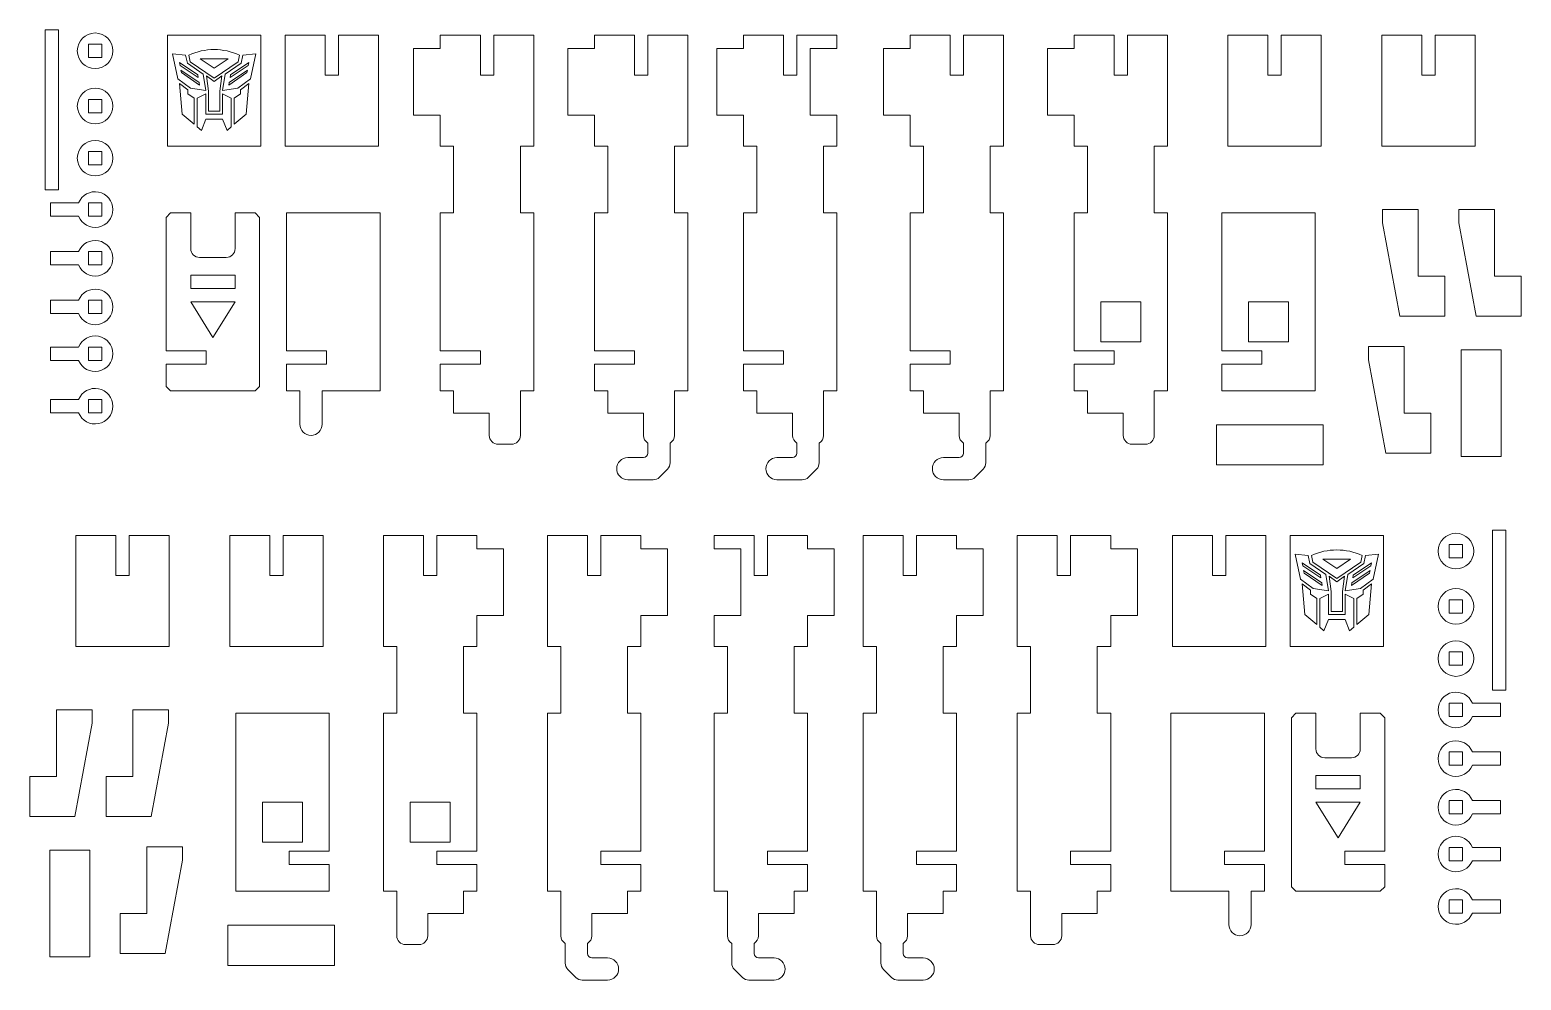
# Model space of a CAD drawing. Header units: millimetres. Extents: x 396 to 1740, y -484 to 227.
# Drawn here: x 920.1 to 1255.4, y -120.5 to 93.2 of the extents above; entities that cross this region are included whole.
import ezdxf
from ezdxf.lldxf.tags import DXFTag

# ---------------------------------------------------------------- set-up
doc = ezdxf.new("R2010")
doc.units = ezdxf.units.MM
tags = doc.linetypes.add('PHANTOM', pattern=[12.7, 6.35, -1.27, 1.27, -1.27, 1.27, -1.27]).pattern_tags.tags
tags[14:15] = [DXFTag(74, 4), DXFTag(75, 0), DXFTag(340, '0'), DXFTag(46, 1.0), DXFTag(50, 0.0), DXFTag(44, 0.0), DXFTag(45, 0.0)]
tags[12:13] = [DXFTag(74, 4), DXFTag(75, 0), DXFTag(340, '0'), DXFTag(46, 1.0), DXFTag(50, 0.0), DXFTag(44, 0.0), DXFTag(45, 0.0)]
tags[10:11] = [DXFTag(74, 4), DXFTag(75, 0), DXFTag(340, '0'), DXFTag(46, 1.0), DXFTag(50, 0.0), DXFTag(44, 0.0), DXFTag(45, 0.0)]
tags[8:9] = [DXFTag(74, 4), DXFTag(75, 0), DXFTag(340, '0'), DXFTag(46, 1.0), DXFTag(50, 0.0), DXFTag(44, 0.0), DXFTag(45, 0.0)]
tags[6:7] = [DXFTag(74, 4), DXFTag(75, 0), DXFTag(340, '0'), DXFTag(46, 1.0), DXFTag(50, 0.0), DXFTag(44, 0.0), DXFTag(45, 0.0)]
tags[4:5] = [DXFTag(74, 4), DXFTag(75, 0), DXFTag(340, '0'), DXFTag(46, 1.0), DXFTag(50, 0.0), DXFTag(44, 0.0), DXFTag(45, 0.0)]

msp = doc.modelspace()

# ---------------------------------------------------------------- linework, layer by layer
at = {"color": 5, "linetype": 'Continuous', "lineweight": 15}
for p, q in [((926.57, 93.21), (923.57, 93.21)), ((923.57, 93.21), (923.57, 57.21)), ((926.57, 93.21), (926.57, 57.21)), ((972.04, 92.03), (951.04, 92.03)), ((951.04, 92.03), (951.04, 67.03)), ((972.04, 67.03), (972.04, 92.03)), ((977.5, 67.03), (977.5, 92.03)), ((977.5, 92.03), (986.5, 92.03)), ((986.5, 92.03), (986.5, 83.03)), ((989.5, 83.03), (989.5, 92.03)), ((989.5, 92.03), (998.5, 92.03)), ((998.5, 67.03), (998.5, 92.03)), ((1012.39, 89.03), (1012.39, 92.03)), ((1012.39, 92.03), (1021.39, 92.03)), ((1021.39, 92.03), (1021.39, 83.03)), ((1024.39, 83.03), (1024.39, 92.03)), ((1024.39, 92.03), (1033.39, 92.03)), ((1033.39, 92.03), (1033.39, 67.03)), ((1047.06, 89.03), (1047.06, 92.03)), ((1047.06, 92.03), (1056.06, 92.03)), ((1056.06, 92.03), (1056.06, 83.03)), ((1059.06, 83.03), (1059.06, 92.03)), ((1059.06, 92.03), (1068.06, 92.03)), ((1068.06, 92.03), (1068.06, 67.03)), ((1080.57, 89.03), (1080.57, 92.03)), ((1080.57, 92.03), (1089.57, 92.03)), ((1089.57, 92.03), (1089.57, 83.03)), ((1092.57, 83.03), (1092.57, 92.03)), ((1092.57, 92.03), (1101.57, 92.03)), ((1101.57, 92.03), (1101.57, 89.03)), ((1118.03, 89.03), (1118.03, 92.03)), ((1118.03, 92.03), (1127.03, 92.03)), ((1127.03, 92.03), (1127.03, 83.03)), ((1130.03, 83.03), (1130.03, 92.03)), ((1130.03, 92.03), (1139.03, 92.03)), ((1139.03, 67.03), (1139.03, 92.03)), ((1154.92, 89.03), (1154.92, 92.03)), ((1154.92, 92.03), (1163.92, 92.03)), ((1163.92, 92.03), (1163.92, 83.03)), ((1166.92, 83.03), (1166.92, 92.03)), ((1166.92, 92.03), (1175.92, 92.03)), ((1175.92, 92.03), (1175.92, 67.03)), ((1189.45, 67.03), (1189.45, 92.03)), ((1189.45, 92.03), (1198.45, 92.03)), ((1198.45, 92.03), (1198.45, 83.03)), ((1201.45, 83.03), (1201.45, 92.03)), ((1201.45, 92.03), (1210.45, 92.03)), ((1210.45, 92.03), (1210.45, 67.03)), ((1224.05, 67.03), (1224.05, 92.03)), ((1224.05, 92.03), (1233.05, 92.03)), ((1233.05, 92.03), (1233.05, 83.03)), ((1236.05, 83.03), (1236.05, 92.03)), ((1236.05, 92.03), (1245.05, 92.03)), ((1245.05, 92.03), (1245.05, 67.03)), ((936.27, 90), (933.27, 90)), ((933.27, 90), (933.27, 87)), ((936.27, 87), (936.27, 90)), ((1006.39, 89.03), (1006.39, 74.03)), ((1006.39, 89.03), (1012.39, 89.03)), ((1041.06, 89.03), (1041.06, 74.03)), ((1041.06, 89.03), (1047.06, 89.03)), ((1074.57, 89.03), (1074.57, 74.03)), ((1074.57, 89.03), (1080.57, 89.03)), ((1095.57, 89.03), (1101.57, 89.03)), ((1095.57, 74.03), (1095.57, 89.03)), ((1112.03, 89.03), (1112.03, 74.03)), ((1112.03, 89.03), (1118.03, 89.03)), ((1148.92, 89.03), (1148.92, 74.03)), ((1148.92, 89.03), (1154.92, 89.03)), ((933.27, 87), (936.27, 87)), ((986.5, 83.03), (989.5, 83.03)), ((1021.39, 83.03), (1024.39, 83.03)), ((1056.06, 83.03), (1059.06, 83.03)), ((1089.57, 83.03), (1092.57, 83.03)), ((1127.03, 83.03), (1130.03, 83.03)), ((1163.92, 83.03), (1166.92, 83.03)), ((1198.45, 83.03), (1201.45, 83.03)), ((1233.05, 83.03), (1236.05, 83.03)), ((936.27, 77.57), (933.27, 77.57)), ((933.27, 77.57), (933.27, 74.57)), ((936.27, 74.57), (936.27, 77.57)), ((933.27, 74.57), (936.27, 74.57)), ((1006.39, 74.03), (1012.39, 74.03)), ((1012.39, 67.03), (1012.39, 74.03)), ((1047.06, 74.03), (1041.06, 74.03)), ((1047.06, 67.03), (1047.06, 74.03)), ((1080.57, 74.03), (1074.57, 74.03)), ((1080.57, 67.03), (1080.57, 74.03)), ((1095.57, 74.03), (1101.57, 74.03)), ((1101.57, 74.03), (1101.57, 67.03)), ((1118.03, 74.03), (1112.03, 74.03)), ((1118.03, 67.03), (1118.03, 74.03)), ((1154.92, 74.03), (1148.92, 74.03)), ((1154.92, 67.03), (1154.92, 74.03)), ((936.27, 65.85), (933.27, 65.85)), ((933.27, 65.85), (933.27, 62.85)), ((936.27, 62.85), (936.27, 65.85)), ((951.04, 67.03), (972.04, 67.03)), ((977.5, 67.03), (998.5, 67.03)), ((1012.39, 67.03), (1015.39, 67.03)), ((1015.39, 52.03), (1015.39, 67.03)), ((1030.39, 67.03), (1033.39, 67.03)), ((1030.39, 52.03), (1030.39, 67.03)), ((1047.06, 67.03), (1050.06, 67.03)), ((1050.06, 67.03), (1050.06, 52.03)), ((1065.06, 52.03), (1065.06, 67.03)), ((1065.06, 67.03), (1068.06, 67.03)), ((1080.57, 67.03), (1083.57, 67.03)), ((1083.57, 67.03), (1083.57, 52.03)), ((1098.57, 67.03), (1101.57, 67.03)), ((1098.57, 52.03), (1098.57, 67.03)), ((1118.03, 67.03), (1121.03, 67.03)), ((1121.03, 67.03), (1121.03, 52.03)), ((1136.03, 67.03), (1139.03, 67.03)), ((1136.03, 52.03), (1136.03, 67.03)), ((1154.92, 67.03), (1157.92, 67.03)), ((1157.92, 67.03), (1157.92, 52.03)), ((1172.92, 67.03), (1175.92, 67.03)), ((1172.92, 52.03), (1172.92, 67.03)), ((1189.45, 67.03), (1210.45, 67.03)), ((1224.05, 67.03), (1245.05, 67.03)), ((933.27, 62.85), (936.27, 62.85)), ((926.57, 57.21), (923.57, 57.21)), ((924.77, 54.3), (924.77, 51.3)), ((931.06, 54.3), (924.77, 54.3)), ((936.27, 54.3), (933.27, 54.3)), ((933.27, 54.3), (933.27, 51.3)), ((936.27, 51.3), (936.27, 54.3)), ((924.77, 51.3), (931.06, 51.3)), ((933.27, 51.3), (936.27, 51.3)), ((951.76, 52.03), (950.76, 51.03)), ((950.76, 51.03), (950.76, 21.03)), ((956.26, 52.03), (951.76, 52.03)), ((956.26, 44.03), (956.26, 52.03)), ((966.26, 52.03), (966.26, 44.03)), ((970.76, 52.03), (966.26, 52.03)), ((971.76, 51.03), (970.76, 52.03)), ((971.76, 13.03), (971.76, 51.03)), ((977.83, 21.03), (977.83, 52.03)), ((998.83, 52.03), (977.83, 52.03)), ((998.83, 12.03), (998.83, 52.03)), ((1012.39, 52.03), (1012.39, 21.03)), ((1015.39, 52.03), (1012.39, 52.03)), ((1033.39, 52.03), (1030.39, 52.03)), ((1033.39, 12.03), (1033.39, 52.03)), ((1047.06, 52.03), (1047.06, 21.03)), ((1050.06, 52.03), (1047.06, 52.03)), ((1068.06, 52.03), (1065.06, 52.03)), ((1068.06, 12.03), (1068.06, 52.03)), ((1080.57, 52.03), (1080.57, 21.03)), ((1083.57, 52.03), (1080.57, 52.03)), ((1101.57, 52.03), (1098.57, 52.03)), ((1101.57, 12.03), (1101.57, 52.03)), ((1118.03, 52.03), (1118.03, 21.03)), ((1121.03, 52.03), (1118.03, 52.03)), ((1139.03, 52.03), (1136.03, 52.03)), ((1139.03, 12.03), (1139.03, 52.03)), ((1154.92, 52.03), (1154.92, 21.03)), ((1157.92, 52.03), (1154.92, 52.03)), ((1175.92, 52.03), (1172.92, 52.03)), ((1175.92, 12.03), (1175.92, 52.03)), ((1188.12, 52.03), (1188.12, 21.03)), ((1188.12, 52.03), (1209.12, 52.03)), ((1209.12, 12.03), (1209.12, 52.03)), ((1232.23, 52.81), (1224.23, 52.81)), ((1224.23, 52.81), (1224.23, 49.81)), ((1232.23, 37.81), (1232.23, 52.81)), ((1241.41, 52.81), (1241.41, 49.81)), ((1249.41, 52.81), (1241.41, 52.81)), ((1249.41, 37.81), (1249.41, 52.81)), ((1224.23, 49.81), (1228.11, 28.81)), ((1241.41, 49.81), (1245.3, 28.81)), ((924.77, 40.35), (924.77, 43.35)), ((924.77, 43.35), (931.06, 43.35)), ((931.06, 40.35), (924.77, 40.35)), ((936.27, 43.35), (933.27, 43.35)), ((933.27, 43.35), (933.27, 40.35)), ((933.27, 40.35), (936.27, 40.35)), ((936.27, 40.35), (936.27, 43.35)), ((964.26, 42.03), (958.26, 42.03)), ((966.26, 38.03), (956.26, 38.03)), ((956.26, 38.03), (956.26, 35.03)), ((966.26, 35.03), (966.26, 38.03)), ((1238.23, 37.81), (1232.23, 37.81)), ((1238.23, 28.81), (1238.23, 37.81)), ((1255.41, 37.81), (1249.41, 37.81)), ((1255.41, 28.81), (1255.41, 37.81)), ((956.26, 35.03), (966.26, 35.03)), ((924.77, 29.41), (924.77, 32.41)), ((924.77, 32.41), (931.06, 32.41)), ((936.27, 32.41), (933.27, 32.41)), ((933.27, 32.41), (933.27, 29.41)), ((936.27, 29.41), (936.27, 32.41)), ((966.26, 32.03), (956.26, 32.03)), ((956.26, 32.03), (961.26, 24.03)), ((961.26, 24.03), (966.26, 32.03)), ((1160.92, 23.03), (1160.92, 32.03)), ((1160.92, 32.03), (1169.92, 32.03)), ((1169.92, 32.03), (1169.92, 23.03)), ((1203.12, 32.03), (1194.12, 32.03)), ((1194.12, 32.03), (1194.12, 23.03)), ((1203.12, 23.03), (1203.12, 32.03)), ((931.06, 29.41), (924.77, 29.41)), ((933.27, 29.41), (936.27, 29.41)), ((1228.11, 28.81), (1238.23, 28.81)), ((1245.3, 28.81), (1255.41, 28.81)), ((924.77, 18.89), (924.77, 21.89)), ((924.77, 21.89), (931.06, 21.89)), ((936.27, 21.89), (933.27, 21.89)), ((933.27, 21.89), (933.27, 18.89)), ((936.27, 18.89), (936.27, 21.89)), ((959.76, 21.03), (950.76, 21.03)), ((959.76, 18.03), (959.76, 21.03)), ((977.83, 21.03), (986.83, 21.03)), ((986.83, 21.03), (986.83, 18.03)), ((1021.39, 21.03), (1012.39, 21.03)), ((1021.39, 18.03), (1021.39, 21.03)), ((1056.06, 21.03), (1047.06, 21.03)), ((1056.06, 18.03), (1056.06, 21.03)), ((1089.57, 21.03), (1080.57, 21.03)), ((1089.57, 18.03), (1089.57, 21.03)), ((1127.03, 21.03), (1118.03, 21.03)), ((1127.03, 18.03), (1127.03, 21.03)), ((1163.92, 21.03), (1154.92, 21.03)), ((1169.92, 23.03), (1160.92, 23.03)), ((1163.92, 18.03), (1163.92, 21.03)), ((1197.12, 21.03), (1188.12, 21.03)), ((1194.12, 23.03), (1203.12, 23.03)), ((1197.12, 18.03), (1197.12, 21.03)), ((1221.1, 22), (1221.1, 19)), ((1229.1, 22), (1221.1, 22)), ((1229.1, 7), (1229.1, 22)), ((1241.92, -2.73), (1241.92, 21.27)), ((1241.92, 21.27), (1250.92, 21.27)), ((1250.92, -2.73), (1250.92, 21.27)), ((931.06, 18.89), (924.77, 18.89)), ((933.27, 18.89), (936.27, 18.89)), ((950.76, 18.03), (950.76, 13.03)), ((950.76, 18.03), (959.76, 18.03)), ((977.83, 12.03), (977.83, 18.03)), ((986.83, 18.03), (977.83, 18.03)), ((1012.39, 18.03), (1012.39, 12.03)), ((1012.39, 18.03), (1021.39, 18.03)), ((1047.06, 18.03), (1047.06, 12.03)), ((1047.06, 18.03), (1056.06, 18.03)), ((1080.57, 18.03), (1080.57, 12.03)), ((1080.57, 18.03), (1089.57, 18.03)), ((1118.03, 18.03), (1118.03, 12.03)), ((1118.03, 18.03), (1127.03, 18.03)), ((1154.92, 18.03), (1154.92, 12.03)), ((1154.92, 18.03), (1163.92, 18.03)), ((1188.12, 18.03), (1188.12, 12.03)), ((1188.12, 18.03), (1197.12, 18.03)), ((1221.1, 19), (1224.99, -2)), ((924.77, 7.09), (924.77, 10.09)), ((924.77, 10.09), (931.06, 10.09)), ((936.27, 10.09), (933.27, 10.09)), ((933.27, 10.09), (933.27, 7.09)), ((936.27, 7.09), (936.27, 10.09)), ((950.76, 13.03), (951.76, 12.03)), ((951.76, 12.03), (970.76, 12.03)), ((970.76, 12.03), (971.76, 13.03)), ((980.83, 12.03), (977.83, 12.03)), ((980.83, 12.03), (980.83, 4.53)), ((998.83, 12.03), (985.83, 12.03)), ((985.83, 4.53), (985.83, 12.03)), ((1015.39, 12.03), (1012.39, 12.03)), ((1015.39, 7.03), (1015.39, 12.03)), ((1033.39, 12.03), (1030.39, 12.03)), ((1030.39, 2.03), (1030.39, 12.03)), ((1050.06, 12.03), (1047.06, 12.03)), ((1050.06, 7.03), (1050.06, 12.03)), ((1068.06, 12.03), (1065.06, 12.03)), ((1065.06, 12.03), (1065.06, 2.03)), ((1083.57, 12.03), (1080.57, 12.03)), ((1083.57, 7.03), (1083.57, 12.03)), ((1101.57, 12.03), (1098.57, 12.03)), ((1098.57, 12.03), (1098.57, 2.03)), ((1121.03, 12.03), (1118.03, 12.03)), ((1121.03, 7.03), (1121.03, 12.03)), ((1139.03, 12.03), (1136.03, 12.03)), ((1136.03, 12.03), (1136.03, 2.03)), ((1157.92, 12.03), (1154.92, 12.03)), ((1157.92, 7.03), (1157.92, 12.03)), ((1175.92, 12.03), (1172.92, 12.03)), ((1172.92, 12.03), (1172.92, 2.03)), ((1209.12, 12.03), (1188.12, 12.03)), ((931.06, 7.09), (924.77, 7.09)), ((933.27, 7.09), (936.27, 7.09)), ((1015.39, 7.03), (1023.39, 7.03)), ((1023.39, 7.03), (1023.39, 2.03)), ((1058.06, 7.03), (1050.06, 7.03)), ((1058.06, 2.03), (1058.06, 7.03)), ((1091.57, 7.03), (1083.57, 7.03)), ((1091.57, 2.03), (1091.57, 7.03)), ((1129.03, 7.03), (1121.03, 7.03)), ((1129.03, 2.03), (1129.03, 7.03)), ((1165.92, 7.03), (1157.92, 7.03)), ((1165.92, 2.03), (1165.92, 7.03)), ((1235.1, 7), (1229.1, 7)), ((1235.1, -2), (1235.1, 7)), ((1186.91, 4.37), (1186.91, -4.63)), ((1186.91, 4.37), (1210.91, 4.37)), ((1210.91, 4.37), (1210.91, -4.63)), ((1025.39, 0.03), (1028.39, 0.03)), ((1059.06, 0.3), (1059.06, -1.97)), ((1064.06, -4.14), (1064.06, 0.3)), ((1092.57, -1.97), (1092.57, 0.3)), ((1097.57, 0.3), (1097.57, -4.14)), ((1130.03, -1.97), (1130.03, 0.3)), ((1135.03, 0.3), (1135.03, -4.14)), ((1170.92, 0.03), (1167.92, 0.03)), ((1058.06, -2.97), (1054.56, -2.97)), ((1088.07, -2.97), (1091.57, -2.97)), ((1125.53, -2.97), (1129.03, -2.97)), ((1224.99, -2), (1235.1, -2)), ((1241.92, -2.73), (1250.92, -2.73)), ((1061.64, -7.38), (1063.47, -5.55)), ((1096.99, -5.55), (1095.16, -7.38)), ((1134.44, -5.55), (1132.61, -7.38)), ((1186.91, -4.63), (1210.91, -4.63)), ((1054.56, -7.97), (1060.23, -7.97)), ((1093.75, -7.97), (1088.07, -7.97)), ((1131.2, -7.97), (1125.53, -7.97)), ((1248.94, -19.29), (1248.94, -55.29)), ((1248.94, -19.29), (1251.94, -19.29)), ((1251.94, -19.29), (1251.94, -55.29)), ((939.45, -20.46), (930.45, -20.46)), ((930.45, -20.46), (930.45, -45.46)), ((939.45, -29.46), (939.45, -20.46)), ((942.45, -20.46), (942.45, -29.46)), ((951.45, -20.46), (942.45, -20.46)), ((951.45, -45.46), (951.45, -20.46)), ((974.05, -20.46), (965.05, -20.46)), ((965.05, -20.46), (965.05, -45.46)), ((974.05, -29.46), (974.05, -20.46)), ((986.05, -20.46), (977.05, -20.46)), ((977.05, -20.46), (977.05, -29.46)), ((986.05, -45.46), (986.05, -20.46)), ((1008.58, -20.46), (999.58, -20.46)), ((999.58, -20.46), (999.58, -45.46)), ((1008.58, -29.46), (1008.58, -20.46)), ((1020.58, -20.46), (1011.58, -20.46)), ((1011.58, -20.46), (1011.58, -29.46)), ((1020.58, -23.46), (1020.58, -20.46)), ((1026.58, -23.46), (1020.58, -23.46)), ((1026.58, -23.46), (1026.58, -38.46)), ((1045.47, -20.46), (1036.47, -20.46)), ((1036.47, -45.46), (1036.47, -20.46)), ((1045.47, -29.46), (1045.47, -20.46)), ((1057.47, -20.46), (1048.47, -20.46)), ((1048.47, -20.46), (1048.47, -29.46)), ((1057.47, -23.46), (1057.47, -20.46)), ((1063.47, -23.46), (1057.47, -23.46)), ((1063.47, -23.46), (1063.47, -38.46)), ((1082.93, -20.46), (1073.93, -20.46)), ((1073.93, -20.46), (1073.93, -23.46)), ((1079.93, -23.46), (1073.93, -23.46)), ((1079.93, -38.46), (1079.93, -23.46)), ((1082.93, -29.46), (1082.93, -20.46)), ((1094.93, -20.46), (1085.93, -20.46)), ((1085.93, -20.46), (1085.93, -29.46)), ((1094.93, -23.46), (1094.93, -20.46)), ((1100.93, -23.46), (1094.93, -23.46)), ((1100.93, -23.46), (1100.93, -38.46)), ((1116.44, -20.46), (1107.44, -20.46)), ((1107.44, -20.46), (1107.44, -45.46)), ((1116.44, -29.46), (1116.44, -20.46)), ((1128.44, -20.46), (1119.44, -20.46)), ((1119.44, -20.46), (1119.44, -29.46)), ((1128.44, -23.46), (1128.44, -20.46)), ((1134.44, -23.46), (1128.44, -23.46)), ((1134.44, -23.46), (1134.44, -38.46)), ((1151.11, -20.46), (1142.11, -20.46)), ((1142.11, -20.46), (1142.11, -45.46)), ((1151.11, -29.46), (1151.11, -20.46)), ((1163.11, -20.46), (1154.11, -20.46)), ((1154.11, -20.46), (1154.11, -29.46)), ((1163.11, -23.46), (1163.11, -20.46)), ((1169.11, -23.46), (1163.11, -23.46)), ((1169.11, -23.46), (1169.11, -38.46)), ((1186, -20.46), (1177, -20.46)), ((1177, -45.46), (1177, -20.46)), ((1186, -29.46), (1186, -20.46)), ((1198, -20.46), (1189, -20.46)), ((1189, -20.46), (1189, -29.46)), ((1198, -45.46), (1198, -20.46)), ((1203.46, -20.46), (1224.46, -20.46)), ((1203.46, -45.46), (1203.46, -20.46)), ((1224.46, -20.46), (1224.46, -45.46)), ((1239.24, -22.49), (1242.24, -22.49)), ((1239.24, -25.49), (1239.24, -22.49)), ((1242.24, -22.49), (1242.24, -25.49)), ((1242.24, -25.49), (1239.24, -25.49)), ((942.45, -29.46), (939.45, -29.46)), ((977.05, -29.46), (974.05, -29.46)), ((1011.58, -29.46), (1008.58, -29.46)), ((1048.47, -29.46), (1045.47, -29.46)), ((1085.93, -29.46), (1082.93, -29.46)), ((1119.44, -29.46), (1116.44, -29.46)), ((1154.11, -29.46), (1151.11, -29.46)), ((1189, -29.46), (1186, -29.46)), ((1239.24, -37.92), (1239.24, -34.92)), ((1239.24, -34.92), (1242.24, -34.92)), ((1242.24, -34.92), (1242.24, -37.92)), ((1020.58, -45.46), (1020.58, -38.46)), ((1020.58, -38.46), (1026.58, -38.46)), ((1057.47, -45.46), (1057.47, -38.46)), ((1057.47, -38.46), (1063.47, -38.46)), ((1079.93, -38.46), (1073.93, -38.46)), ((1073.93, -38.46), (1073.93, -45.46)), ((1094.93, -45.46), (1094.93, -38.46)), ((1094.93, -38.46), (1100.93, -38.46)), ((1128.44, -45.46), (1128.44, -38.46)), ((1128.44, -38.46), (1134.44, -38.46)), ((1163.11, -45.46), (1163.11, -38.46)), ((1169.11, -38.46), (1163.11, -38.46)), ((1242.24, -37.92), (1239.24, -37.92)), ((951.45, -45.46), (930.45, -45.46)), ((986.05, -45.46), (965.05, -45.46)), ((1002.58, -45.46), (999.58, -45.46)), ((1002.58, -60.46), (1002.58, -45.46)), ((1017.58, -45.46), (1017.58, -60.46)), ((1020.58, -45.46), (1017.58, -45.46)), ((1039.47, -45.46), (1036.47, -45.46)), ((1039.47, -60.46), (1039.47, -45.46)), ((1054.47, -45.46), (1054.47, -60.46)), ((1057.47, -45.46), (1054.47, -45.46)), ((1076.93, -45.46), (1073.93, -45.46)), ((1076.93, -60.46), (1076.93, -45.46)), ((1091.93, -45.46), (1091.93, -60.46)), ((1094.93, -45.46), (1091.93, -45.46)), ((1110.44, -45.46), (1107.44, -45.46)), ((1110.44, -60.46), (1110.44, -45.46)), ((1125.44, -45.46), (1125.44, -60.46)), ((1128.44, -45.46), (1125.44, -45.46)), ((1145.11, -45.46), (1142.11, -45.46)), ((1145.11, -60.46), (1145.11, -45.46)), ((1160.11, -60.46), (1160.11, -45.46)), ((1163.11, -45.46), (1160.11, -45.46)), ((1198, -45.46), (1177, -45.46)), ((1224.46, -45.46), (1203.46, -45.46)), ((1239.24, -49.65), (1239.24, -46.65)), ((1239.24, -46.65), (1242.24, -46.65)), ((1242.24, -46.65), (1242.24, -49.65)), ((1242.24, -49.65), (1239.24, -49.65)), ((1248.94, -55.29), (1251.94, -55.29)), ((926.09, -74.68), (926.09, -59.68)), ((926.09, -59.68), (934.09, -59.68)), ((934.09, -59.68), (934.09, -62.68)), ((943.28, -59.68), (951.28, -59.68)), ((943.28, -74.68), (943.28, -59.68)), ((951.28, -59.68), (951.28, -62.68)), ((1239.24, -61.2), (1239.24, -58.2)), ((1239.24, -58.2), (1242.24, -58.2)), ((1242.24, -58.2), (1242.24, -61.2)), ((1244.44, -58.2), (1250.74, -58.2)), ((1250.74, -58.2), (1250.74, -61.2)), ((934.09, -62.68), (930.21, -83.68)), ((951.28, -62.68), (947.39, -83.68)), ((987.38, -60.46), (966.38, -60.46)), ((966.38, -100.46), (966.38, -60.46)), ((987.38, -60.46), (987.38, -91.46)), ((999.58, -60.46), (1002.58, -60.46)), ((999.58, -100.46), (999.58, -60.46)), ((1017.58, -60.46), (1020.58, -60.46)), ((1020.58, -60.46), (1020.58, -91.46)), ((1036.47, -60.46), (1039.47, -60.46)), ((1036.47, -100.46), (1036.47, -60.46)), ((1054.47, -60.46), (1057.47, -60.46)), ((1057.47, -60.46), (1057.47, -91.46)), ((1073.93, -60.46), (1076.93, -60.46)), ((1073.93, -100.46), (1073.93, -60.46)), ((1091.93, -60.46), (1094.93, -60.46)), ((1094.93, -60.46), (1094.93, -91.46)), ((1107.44, -60.46), (1110.44, -60.46)), ((1107.44, -100.46), (1107.44, -60.46)), ((1125.44, -60.46), (1128.44, -60.46)), ((1128.44, -60.46), (1128.44, -91.46)), ((1142.11, -60.46), (1145.11, -60.46)), ((1142.11, -100.46), (1142.11, -60.46)), ((1160.11, -60.46), (1163.11, -60.46)), ((1163.11, -60.46), (1163.11, -91.46)), ((1176.67, -60.46), (1197.67, -60.46)), ((1176.67, -100.46), (1176.67, -60.46)), ((1197.67, -91.46), (1197.67, -60.46)), ((1203.74, -61.46), (1204.74, -60.46)), ((1203.74, -99.46), (1203.74, -61.46)), ((1204.74, -60.46), (1209.24, -60.46)), ((1209.24, -60.46), (1209.24, -68.46)), ((1219.24, -60.46), (1223.74, -60.46)), ((1219.24, -68.46), (1219.24, -60.46)), ((1223.74, -60.46), (1224.74, -61.46)), ((1224.74, -61.46), (1224.74, -91.46)), ((1242.24, -61.2), (1239.24, -61.2)), ((1250.74, -61.2), (1244.44, -61.2)), ((1239.24, -72.14), (1239.24, -69.14)), ((1239.24, -69.14), (1242.24, -69.14)), ((1242.24, -69.14), (1242.24, -72.14)), ((1250.74, -69.14), (1244.44, -69.14)), ((1250.74, -72.14), (1250.74, -69.14)), ((1211.24, -70.46), (1217.24, -70.46)), ((1242.24, -72.14), (1239.24, -72.14)), ((1244.44, -72.14), (1250.74, -72.14)), ((920.09, -74.68), (926.09, -74.68)), ((920.09, -83.68), (920.09, -74.68)), ((937.28, -74.68), (943.28, -74.68)), ((937.28, -83.68), (937.28, -74.68)), ((1209.24, -77.46), (1209.24, -74.46)), ((1209.24, -74.46), (1219.24, -74.46)), ((1219.24, -74.46), (1219.24, -77.46)), ((972.38, -80.46), (981.38, -80.46)), ((972.38, -89.46), (972.38, -80.46)), ((981.38, -80.46), (981.38, -89.46)), ((1005.58, -80.46), (1005.58, -89.46)), ((1014.58, -80.46), (1005.58, -80.46)), ((1014.58, -89.46), (1014.58, -80.46)), ((1219.24, -77.46), (1209.24, -77.46)), ((1209.24, -80.46), (1219.24, -80.46)), ((1214.24, -88.46), (1209.24, -80.46)), ((1219.24, -80.46), (1214.24, -88.46)), ((1239.24, -83.08), (1239.24, -80.08)), ((1239.24, -80.08), (1242.24, -80.08)), ((1242.24, -80.08), (1242.24, -83.08)), ((1250.74, -80.08), (1244.44, -80.08)), ((1250.74, -83.08), (1250.74, -80.08)), ((930.21, -83.68), (920.09, -83.68)), ((947.39, -83.68), (937.28, -83.68)), ((1242.24, -83.08), (1239.24, -83.08)), ((1244.44, -83.08), (1250.74, -83.08)), ((946.4, -105.5), (946.4, -90.5)), ((946.4, -90.5), (954.4, -90.5)), ((954.4, -90.5), (954.4, -93.5)), ((981.38, -89.46), (972.38, -89.46)), ((1005.58, -89.46), (1014.58, -89.46)), ((924.58, -115.22), (924.58, -91.22)), ((933.58, -91.22), (924.58, -91.22)), ((933.58, -115.22), (933.58, -91.22)), ((954.4, -93.5), (950.51, -114.5)), ((978.38, -94.46), (978.38, -91.46)), ((978.38, -91.46), (987.38, -91.46)), ((1011.58, -94.46), (1011.58, -91.46)), ((1011.58, -91.46), (1020.58, -91.46)), ((1048.47, -94.46), (1048.47, -91.46)), ((1048.47, -91.46), (1057.47, -91.46)), ((1085.93, -94.46), (1085.93, -91.46)), ((1085.93, -91.46), (1094.93, -91.46)), ((1119.44, -94.46), (1119.44, -91.46)), ((1119.44, -91.46), (1128.44, -91.46)), ((1154.11, -94.46), (1154.11, -91.46)), ((1154.11, -91.46), (1163.11, -91.46)), ((1197.67, -91.46), (1188.67, -91.46)), ((1188.67, -91.46), (1188.67, -94.46)), ((1215.74, -94.46), (1215.74, -91.46)), ((1215.74, -91.46), (1224.74, -91.46)), ((1239.24, -93.6), (1239.24, -90.6)), ((1239.24, -90.6), (1242.24, -90.6)), ((1242.24, -93.6), (1239.24, -93.6)), ((1242.24, -90.6), (1242.24, -93.6)), ((1250.74, -90.6), (1244.44, -90.6)), ((1244.44, -93.6), (1250.74, -93.6)), ((1250.74, -93.6), (1250.74, -90.6)), ((987.38, -94.46), (978.38, -94.46)), ((987.38, -94.46), (987.38, -100.46)), ((1020.58, -94.46), (1011.58, -94.46)), ((1020.58, -94.46), (1020.58, -100.46)), ((1057.47, -94.46), (1048.47, -94.46)), ((1057.47, -94.46), (1057.47, -100.46)), ((1094.93, -94.46), (1085.93, -94.46)), ((1094.93, -94.46), (1094.93, -100.46)), ((1128.44, -94.46), (1119.44, -94.46)), ((1128.44, -94.46), (1128.44, -100.46)), ((1163.11, -94.46), (1154.11, -94.46)), ((1163.11, -94.46), (1163.11, -100.46)), ((1188.67, -94.46), (1197.67, -94.46)), ((1197.67, -100.46), (1197.67, -94.46)), ((1224.74, -94.46), (1215.74, -94.46)), ((1224.74, -94.46), (1224.74, -99.46)), ((966.38, -100.46), (987.38, -100.46)), ((999.58, -100.46), (1002.58, -100.46)), ((1002.58, -100.46), (1002.58, -110.46)), ((1017.58, -105.46), (1017.58, -100.46)), ((1017.58, -100.46), (1020.58, -100.46)), ((1036.47, -100.46), (1039.47, -100.46)), ((1039.47, -100.46), (1039.47, -110.46)), ((1054.47, -105.46), (1054.47, -100.46)), ((1054.47, -100.46), (1057.47, -100.46)), ((1073.93, -100.46), (1076.93, -100.46)), ((1076.93, -100.46), (1076.93, -110.46)), ((1091.93, -105.46), (1091.93, -100.46)), ((1091.93, -100.46), (1094.93, -100.46)), ((1107.44, -100.46), (1110.44, -100.46)), ((1110.44, -100.46), (1110.44, -110.46)), ((1125.44, -105.46), (1125.44, -100.46)), ((1125.44, -100.46), (1128.44, -100.46)), ((1142.11, -100.46), (1145.11, -100.46)), ((1145.11, -110.46), (1145.11, -100.46)), ((1160.11, -105.46), (1160.11, -100.46)), ((1160.11, -100.46), (1163.11, -100.46)), ((1176.67, -100.46), (1189.67, -100.46)), ((1189.67, -107.96), (1189.67, -100.46)), ((1194.67, -100.46), (1194.67, -107.96)), ((1194.67, -100.46), (1197.67, -100.46)), ((1204.74, -100.46), (1203.74, -99.46)), ((1223.74, -100.46), (1204.74, -100.46)), ((1224.74, -99.46), (1223.74, -100.46)), ((1239.24, -105.4), (1239.24, -102.4)), ((1239.24, -102.4), (1242.24, -102.4)), ((1242.24, -102.4), (1242.24, -105.4)), ((1250.74, -102.4), (1244.44, -102.4)), ((1250.74, -105.4), (1250.74, -102.4)), ((940.4, -105.5), (946.4, -105.5)), ((940.4, -114.5), (940.4, -105.5)), ((1009.58, -110.46), (1009.58, -105.46)), ((1009.58, -105.46), (1017.58, -105.46)), ((1046.47, -110.46), (1046.47, -105.46)), ((1046.47, -105.46), (1054.47, -105.46)), ((1083.93, -110.46), (1083.93, -105.46)), ((1083.93, -105.46), (1091.93, -105.46)), ((1117.44, -105.46), (1125.44, -105.46)), ((1117.44, -110.46), (1117.44, -105.46)), ((1152.11, -105.46), (1152.11, -110.46)), ((1160.11, -105.46), (1152.11, -105.46)), ((1242.24, -105.4), (1239.24, -105.4)), ((1244.44, -105.4), (1250.74, -105.4)), ((964.59, -108.13), (964.59, -117.13)), ((988.59, -108.13), (964.59, -108.13)), ((988.59, -108.13), (988.59, -117.13)), ((1004.58, -112.46), (1007.58, -112.46)), ((1040.47, -112.2), (1040.47, -116.64)), ((1045.47, -114.46), (1045.47, -112.2)), ((1077.93, -112.2), (1077.93, -116.64)), ((1082.93, -114.46), (1082.93, -112.2)), ((1111.44, -116.64), (1111.44, -112.2)), ((1116.44, -112.2), (1116.44, -114.46)), ((1150.11, -112.46), (1147.11, -112.46)), ((933.58, -115.22), (924.58, -115.22)), ((950.51, -114.5), (940.4, -114.5)), ((988.59, -117.13), (964.59, -117.13)), ((1049.97, -115.46), (1046.47, -115.46)), ((1087.43, -115.46), (1083.93, -115.46)), ((1117.44, -115.46), (1120.94, -115.46)), ((1041.06, -118.05), (1042.89, -119.88)), ((1044.3, -120.46), (1049.97, -120.46)), ((1078.51, -118.05), (1080.34, -119.88)), ((1081.76, -120.46), (1087.43, -120.46)), ((1113.86, -119.88), (1112.03, -118.05)), ((1120.94, -120.46), (1115.27, -120.46))]:
    msp.add_line(p, q, dxfattribs=at)
at = {"color": 1, "linetype": 'PHANTOM', "lineweight": 0}
for p, q in [((953.4, 82.18), (952.17, 87.79)), ((952.17, 87.79), (955.12, 87.51)), ((955.12, 87.51), (955.51, 85.69)), ((956.12, 86.02), (955.83, 87.51)), ((967.26, 87.51), (966.97, 86.02)), ((967.58, 85.69), (967.96, 87.51)), ((967.96, 87.51), (970.91, 87.79)), ((970.91, 87.79), (969.69, 82.18)), ((953.77, 85.84), (957.85, 83.07)), ((953.86, 85.22), (953.77, 85.84)), ((957.97, 82.5), (953.86, 85.22)), ((954.17, 83.58), (954.08, 84.17)), ((954.08, 84.17), (958.17, 81.37)), ((955.51, 85.69), (959.08, 83.27)), ((961.54, 82.35), (956.12, 86.02)), ((961.54, 84.59), (958.43, 86.7)), ((958.43, 86.7), (964.66, 86.7)), ((964.66, 86.7), (961.54, 84.59)), ((966.97, 86.02), (961.54, 82.35)), ((964.01, 83.27), (967.58, 85.69)), ((964.92, 81.37), (969.01, 84.17)), ((969.22, 85.22), (965.12, 82.5)), ((965.24, 83.07), (969.32, 85.84)), ((969.01, 84.17), (968.92, 83.58)), ((969.32, 85.84), (969.22, 85.22)), ((956.23, 80.11), (953.4, 82.18)), ((954.35, 74.28), (953.77, 81.15)), ((953.77, 81.15), (955.65, 79.75)), ((958.26, 80.8), (954.17, 83.58)), ((957.85, 83.07), (957.97, 82.5)), ((958.17, 81.37), (958.26, 80.8)), ((959.08, 83.27), (959.69, 79.58)), ((960.28, 79.41), (959.8, 82.87)), ((959.8, 82.87), (961.54, 81.62)), ((961.54, 81.62), (963.28, 82.87)), ((963.28, 82.87), (962.81, 79.41)), ((963.4, 79.58), (964.01, 83.27)), ((968.92, 83.58), (964.83, 80.8)), ((964.83, 80.8), (964.92, 81.37)), ((965.12, 82.5), (965.24, 83.07)), ((969.69, 82.18), (966.86, 80.11)), ((967.44, 79.75), (969.32, 81.15)), ((969.32, 81.15), (968.74, 74.28)), ((955.65, 79.75), (955.65, 78.85)), ((955.65, 78.85), (957.04, 77.82)), ((959.69, 79.58), (956.23, 80.11)), ((957.04, 77.82), (957.04, 71.97)), ((957.71, 77.82), (959.69, 78.85)), ((957.71, 71.42), (957.71, 77.82)), ((959.69, 78.85), (959.69, 74.28)), ((960.28, 74.94), (960.28, 79.41)), ((962.81, 79.41), (962.81, 74.94)), ((966.86, 80.11), (963.4, 79.58)), ((963.4, 78.85), (965.37, 77.82)), ((963.4, 74.28), (963.4, 78.85)), ((965.37, 77.82), (965.37, 71.42)), ((966.04, 77.82), (967.44, 78.85)), ((966.04, 71.97), (966.04, 77.82)), ((967.44, 78.85), (967.44, 79.75)), ((957.04, 71.97), (954.35, 74.28)), ((959.69, 74.28), (963.4, 74.28)), ((962.81, 74.94), (960.28, 74.94)), ((968.74, 74.28), (966.04, 71.97)), ((958.66, 70.61), (957.71, 71.42)), ((959.69, 73.12), (958.66, 70.61)), ((963.4, 73.12), (959.69, 73.12)), ((964.43, 70.61), (963.4, 73.12)), ((965.37, 71.42), (964.43, 70.61)), ((1204.59, -24.7), (1205.81, -30.32)), ((1207.54, -24.98), (1204.59, -24.7)), ((1210.26, -29.43), (1206.18, -26.66)), ((1206.18, -26.66), (1206.28, -27.27)), ((1207.92, -26.8), (1207.54, -24.98)), ((1211.49, -29.22), (1207.92, -26.8)), ((1208.25, -24.98), (1208.53, -26.48)), ((1208.53, -26.48), (1213.96, -30.14)), ((1210.84, -25.8), (1213.96, -27.91)), ((1217.07, -25.8), (1210.84, -25.8)), ((1213.96, -27.91), (1217.07, -25.8)), ((1213.96, -30.14), (1219.39, -26.48)), ((1220, -26.8), (1216.42, -29.22)), ((1221.74, -26.66), (1217.65, -29.43)), ((1219.39, -26.48), (1219.67, -24.98)), ((1220.38, -24.98), (1220, -26.8)), ((1223.33, -24.7), (1220.38, -24.98)), ((1221.64, -27.27), (1221.74, -26.66)), ((1222.1, -30.32), (1223.33, -24.7)), ((1206.28, -27.27), (1210.38, -29.99)), ((1206.49, -28.32), (1206.58, -28.92)), ((1210.59, -31.12), (1206.49, -28.32)), ((1206.58, -28.92), (1210.67, -31.69)), ((1210.38, -29.99), (1210.26, -29.43)), ((1212.1, -32.92), (1211.49, -29.22)), ((1212.22, -29.63), (1212.7, -33.08)), ((1213.96, -30.87), (1212.22, -29.63)), ((1215.7, -29.63), (1213.96, -30.87)), ((1215.22, -33.08), (1215.7, -29.63)), ((1216.42, -29.22), (1215.81, -32.92)), ((1217.24, -31.69), (1221.33, -28.92)), ((1221.43, -28.32), (1217.33, -31.12)), ((1217.53, -29.99), (1221.64, -27.27)), ((1217.65, -29.43), (1217.53, -29.99)), ((1221.33, -28.92), (1221.43, -28.32)), ((1205.81, -30.32), (1208.64, -32.38)), ((1206.18, -31.35), (1206.77, -38.22)), ((1208.06, -32.74), (1206.18, -31.35)), ((1208.06, -33.65), (1208.06, -32.74)), ((1208.64, -32.38), (1212.1, -32.92)), ((1210.67, -31.69), (1210.59, -31.12)), ((1212.7, -33.08), (1212.7, -37.56)), ((1215.22, -37.56), (1215.22, -33.08)), ((1215.81, -32.92), (1219.28, -32.38)), ((1217.33, -31.12), (1217.24, -31.69)), ((1219.28, -32.38), (1222.1, -30.32)), ((1221.74, -31.35), (1219.86, -32.74)), ((1219.86, -32.74), (1219.86, -33.65)), ((1221.15, -38.22), (1221.74, -31.35)), ((1209.46, -34.67), (1208.06, -33.65)), ((1209.46, -40.52), (1209.46, -34.67)), ((1212.1, -33.65), (1210.13, -34.67)), ((1210.13, -34.67), (1210.13, -41.08)), ((1212.1, -38.22), (1212.1, -33.65)), ((1215.81, -33.65), (1215.81, -38.22)), ((1217.79, -34.67), (1215.81, -33.65)), ((1217.79, -41.08), (1217.79, -34.67)), ((1219.86, -33.65), (1218.46, -34.67)), ((1218.46, -34.67), (1218.46, -40.52)), ((1206.77, -38.22), (1209.46, -40.52)), ((1211.07, -41.89), (1212.1, -39.37)), ((1215.81, -38.22), (1212.1, -38.22)), ((1212.1, -39.37), (1215.81, -39.37)), ((1212.7, -37.56), (1215.22, -37.56)), ((1215.81, -39.37), (1216.84, -41.89)), ((1218.46, -40.52), (1221.15, -38.22)), ((1210.13, -41.08), (1211.07, -41.89)), ((1216.84, -41.89), (1217.79, -41.08))]:
    msp.add_line(p, q, dxfattribs=at)
at = {"color": 5, "linetype": 'Continuous', "lineweight": 15}
for centre in [(934.77, 88.5), (934.77, 76.07), (934.77, 64.35), (1240.74, -23.99), (1240.74, -36.42), (1240.74, -48.15)]:
    msp.add_circle(centre, 4, dxfattribs=at)
at = {"color": 1, "linetype": 'PHANTOM', "lineweight": 0}
for centre in [(961.54, 75.07), (1213.96, -37.43)]:
    msp.add_arc(centre, 13.7, 65.3464, 114.6536, dxfattribs=at)
at = {"color": 5, "linetype": 'Continuous', "lineweight": 15}
for centre, radius, start, end in [((934.77, 52.8), 4, 202.0243, 157.9757), ((934.77, 41.85), 4, 202.0243, 157.9757), ((958.26, 44.03), 2, 180, 270), ((964.26, 44.03), 2, 270, 360), ((934.77, 30.91), 4, 202.0243, 157.9757), ((934.77, 20.39), 4, 202.0243, 157.9757), ((934.77, 8.59), 4, 202.0243, 157.9757), ((983.33, 4.53), 2.5, 180, 360), ((1025.39, 2.03), 2, 180, 270), ((1028.39, 2.03), 2, 270, 360), ((1060.06, 2.03), 2, 180, 240), ((1063.06, 2.03), 2, 300, 360), ((1093.57, 2.03), 2, 180, 240), ((1096.57, 2.03), 2, 300, 360), ((1131.03, 2.03), 2, 180, 240), ((1134.03, 2.03), 2, 300, 360), ((1167.92, 2.03), 2, 180, 270), ((1170.92, 2.03), 2, 270, 360), ((1054.56, -5.47), 2.5, 90, 270), ((1058.06, -1.97), 1, 270, 360), ((1088.07, -5.47), 2.5, 90, 270), ((1091.57, -1.97), 1, 270, 360), ((1125.53, -5.47), 2.5, 90, 270), ((1129.03, -1.97), 1, 270, 360), ((1062.06, -4.14), 2, 315, 360), ((1095.57, -4.14), 2, 315, 360), ((1133.03, -4.14), 2, 315, 360), ((1060.23, -5.97), 2, 270, 315), ((1093.75, -5.97), 2, 270, 315), ((1131.2, -5.97), 2, 270, 315), ((1240.74, -59.7), 4, 22.0243, 337.9757), ((1240.74, -70.64), 4, 22.0243, 337.9757), ((1211.24, -68.46), 2, 180, 270), ((1217.24, -68.46), 2, 270, 360), ((1240.74, -81.58), 4, 22.0243, 337.9757), ((1240.74, -92.1), 4, 22.0243, 337.9757), ((1240.74, -103.9), 4, 22.0243, 337.9757), ((1004.58, -110.46), 2, 180, 270), ((1007.58, -110.46), 2, 270, 360), ((1041.47, -110.46), 2, 180, 240), ((1044.47, -110.46), 2, 300, 360), ((1078.93, -110.46), 2, 180, 240), ((1081.93, -110.46), 2, 300, 360), ((1112.44, -110.46), 2, 180, 240), ((1115.44, -110.46), 2, 300, 360), ((1147.11, -110.46), 2, 180, 270), ((1150.11, -110.46), 2, 270, 360), ((1192.17, -107.96), 2.5, 180, 360), ((1042.47, -116.64), 2, 180, 225), ((1046.47, -114.46), 1, 180, 270), ((1049.97, -117.96), 2.5, 270, 90), ((1079.93, -116.64), 2, 180, 225), ((1083.93, -114.46), 1, 180, 270), ((1087.43, -117.96), 2.5, 270, 90), ((1113.44, -116.64), 2, 180, 225), ((1117.44, -114.46), 1, 180, 270), ((1120.94, -117.96), 2.5, 270, 90), ((1044.3, -118.46), 2, 225, 270), ((1081.76, -118.46), 2, 225, 270), ((1115.27, -118.46), 2, 225, 270)]:
    msp.add_arc(centre, radius, start, end, dxfattribs=at)

doc.saveas('drawing.dxf')
